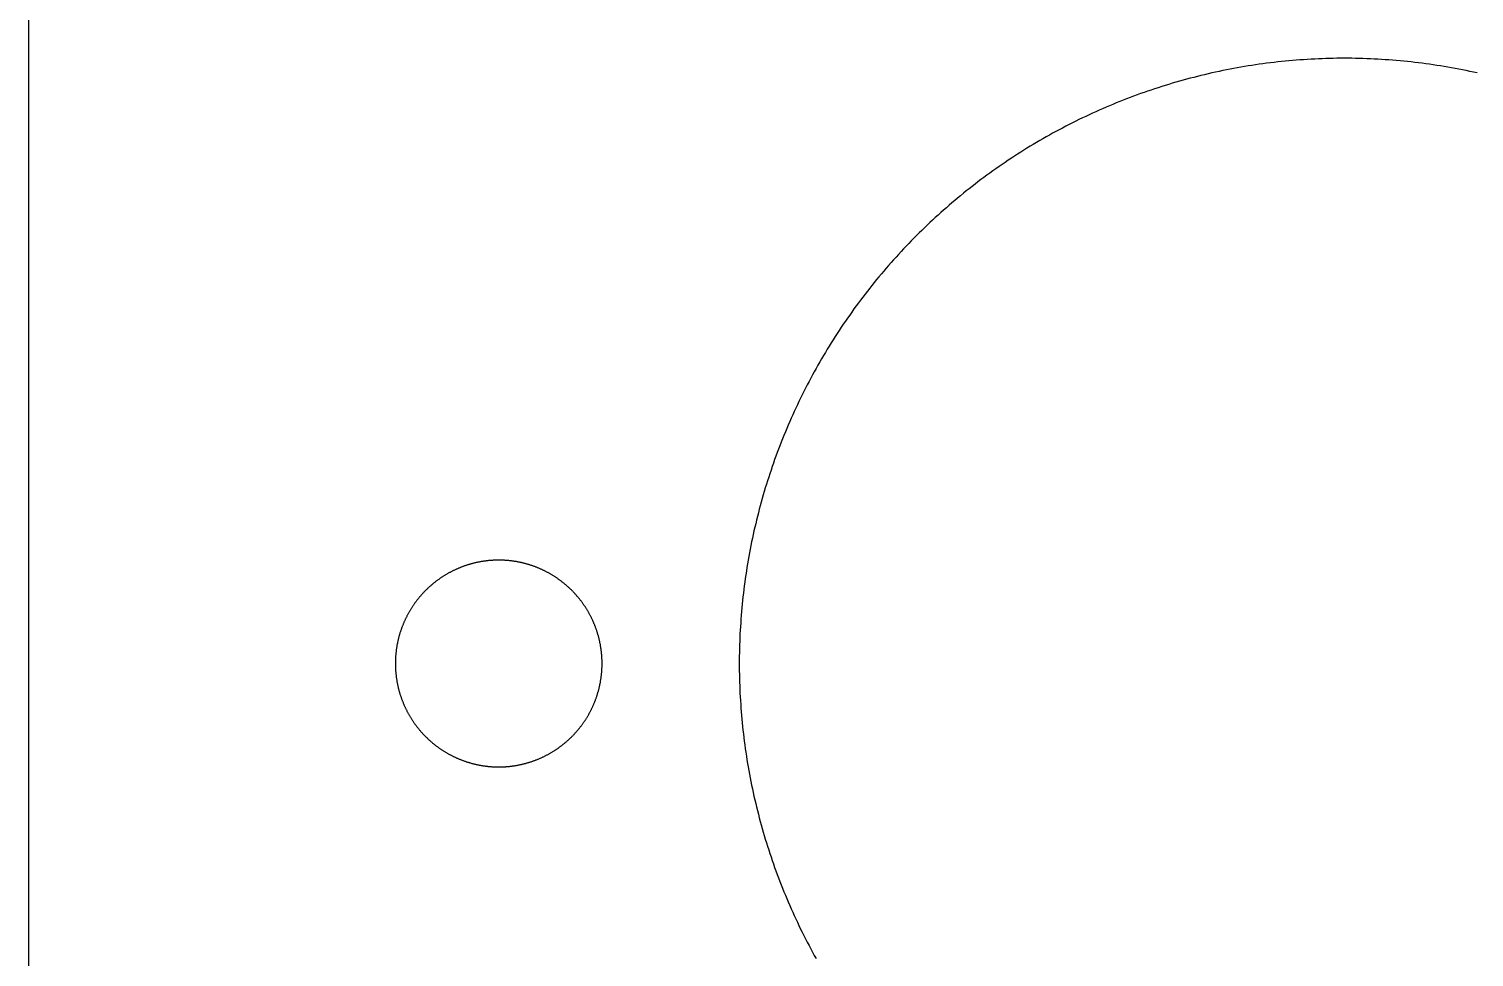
# Model space of a CAD drawing. Header units: millimetres. Extents: x 0 to 109, y 0 to 78.
# Drawn here: x 0 to 38.45, y 24.69 to 49.38 of the extents above; entities that cross this region are included whole.
import ezdxf

# ---------------------------------------------------------------- set-up
doc = ezdxf.new("R2010")
doc.units = ezdxf.units.MM
doc.layers.add('CUT', color=7, linetype='Continuous')

msp = doc.modelspace()

# ---------------------------------------------------------------- linework, layer by layer
at = {"layer": 'CUT'}
for points in [[(0, 0), (0, 65), (70, 65), (70, 0)], [(15.248, 32.601), (15.247, 32.618), (15.247, 32.635), (15.246, 32.652), (15.245, 32.669), (15.244, 32.685), (15.243, 32.702), (15.241, 32.719), (15.24, 32.736), (15.238, 32.753), (15.237, 32.77), (15.235, 32.786), (15.233, 32.803), (15.231, 32.82), (15.229, 32.837), (15.227, 32.853), (15.225, 32.87), (15.223, 32.887), (15.22, 32.904), (15.218, 32.92), (15.215, 32.937), (15.212, 32.954), (15.21, 32.97), (15.207, 32.987), (15.204, 33.003), (15.2, 33.02), (15.197, 33.036), (15.194, 33.053), (15.19, 33.07), (15.187, 33.086), (15.183, 33.103), (15.179, 33.119), (15.176, 33.135), (15.172, 33.152), (15.168, 33.168), (15.163, 33.185), (15.159, 33.201), (15.155, 33.217), (15.15, 33.233), (15.146, 33.25), (15.141, 33.266), (15.136, 33.282), (15.132, 33.298), (15.127, 33.314), (15.122, 33.331), (15.116, 33.347), (15.111, 33.363), (15.106, 33.379), (15.1, 33.395), (15.095, 33.411), (15.089, 33.426), (15.084, 33.442), (15.078, 33.458), (15.072, 33.474), (15.066, 33.49), (15.06, 33.505), (15.053, 33.521), (15.047, 33.537), (15.041, 33.552), (15.034, 33.568), (15.028, 33.583), (15.021, 33.599), (15.014, 33.614), (15.007, 33.63), (15, 33.645), (14.993, 33.661), (14.986, 33.676), (14.979, 33.691), (14.971, 33.706), (14.964, 33.721), (14.956, 33.736), (14.949, 33.751), (14.941, 33.766), (14.933, 33.781), (14.925, 33.796), (14.917, 33.811), (14.909, 33.826), (14.901, 33.841), (14.893, 33.855), (14.884, 33.87), (14.876, 33.885), (14.867, 33.899), (14.859, 33.914), (14.85, 33.928), (14.841, 33.943), (14.832, 33.957), (14.823, 33.971), (14.814, 33.985), (14.805, 34), (14.796, 34.014), (14.787, 34.028), (14.777, 34.042), (14.768, 34.056), (14.758, 34.07), (14.748, 34.083), (14.739, 34.097), (14.729, 34.111), (14.719, 34.125), (14.709, 34.138), (14.699, 34.152), (14.689, 34.165), (14.678, 34.179), (14.668, 34.192), (14.658, 34.205), (14.647, 34.218), (14.636, 34.232), (14.626, 34.245), (14.615, 34.258), (14.604, 34.271), (14.593, 34.283), (14.582, 34.296), (14.571, 34.309), (14.56, 34.322), (14.549, 34.334), (14.538, 34.347), (14.526, 34.359), (14.515, 34.372), (14.503, 34.384), (14.492, 34.396), (14.48, 34.408), (14.468, 34.421), (14.456, 34.433), (14.445, 34.445), (14.433, 34.456), (14.421, 34.468), (14.408, 34.48), (14.396, 34.492), (14.384, 34.503), (14.372, 34.515), (14.359, 34.526), (14.347, 34.538), (14.334, 34.549), (14.322, 34.56), (14.309, 34.571), (14.296, 34.582), (14.283, 34.593), (14.271, 34.604), (14.258, 34.615), (14.245, 34.626), (14.232, 34.636), (14.218, 34.647), (14.205, 34.658), (14.192, 34.668), (14.179, 34.678), (14.165, 34.689), (14.152, 34.699), (14.138, 34.709), (14.125, 34.719), (14.111, 34.729), (14.097, 34.739), (14.083, 34.748), (14.07, 34.758), (14.056, 34.768), (14.042, 34.777), (14.028, 34.787), (14.014, 34.796), (14, 34.805), (13.985, 34.814), (13.971, 34.823), (13.957, 34.832), (13.943, 34.841), (13.928, 34.85), (13.914, 34.859), (13.899, 34.867), (13.885, 34.876), (13.87, 34.884), (13.855, 34.893), (13.841, 34.901), (13.826, 34.909), (13.811, 34.917), (13.796, 34.925), (13.781, 34.933), (13.766, 34.941), (13.751, 34.949), (13.736, 34.956), (13.721, 34.964), (13.706, 34.971), (13.691, 34.979), (13.676, 34.986), (13.661, 34.993), (13.645, 35), (13.63, 35.007), (13.614, 35.014), (13.599, 35.021), (13.583, 35.028), (13.568, 35.034), (13.552, 35.041), (13.537, 35.047), (13.521, 35.053), (13.505, 35.06), (13.49, 35.066), (13.474, 35.072), (13.458, 35.078), (13.442, 35.084), (13.426, 35.089), (13.411, 35.095), (13.395, 35.1), (13.379, 35.106), (13.363, 35.111), (13.347, 35.116), (13.331, 35.122), (13.314, 35.127), (13.298, 35.132), (13.282, 35.136), (13.266, 35.141), (13.25, 35.146), (13.233, 35.15), (13.217, 35.155), (13.201, 35.159), (13.185, 35.163), (13.168, 35.168), (13.152, 35.172), (13.135, 35.176), (13.119, 35.179), (13.103, 35.183), (13.086, 35.187), (13.07, 35.19), (13.053, 35.194), (13.036, 35.197), (13.02, 35.2), (13.003, 35.204), (12.987, 35.207), (12.97, 35.21), (12.954, 35.212), (12.937, 35.215), (12.92, 35.218), (12.904, 35.22), (12.887, 35.223), (12.87, 35.225), (12.853, 35.227), (12.837, 35.229), (12.82, 35.231), (12.803, 35.233), (12.786, 35.235), (12.77, 35.237), (12.753, 35.238), (12.736, 35.24), (12.719, 35.241), (12.702, 35.243), (12.685, 35.244), (12.669, 35.245), (12.652, 35.246), (12.635, 35.247), (12.618, 35.247), (12.601, 35.248), (12.584, 35.249), (12.567, 35.249), (12.551, 35.25), (12.534, 35.25), (12.517, 35.25), (12.5, 35.25), (12.483, 35.25), (12.466, 35.25), (12.449, 35.25), (12.433, 35.249), (12.416, 35.249), (12.399, 35.248), (12.382, 35.247), (12.365, 35.247), (12.348, 35.246), (12.331, 35.245), (12.315, 35.244), (12.298, 35.243), (12.281, 35.241), (12.264, 35.24), (12.247, 35.238), (12.23, 35.237), (12.214, 35.235), (12.197, 35.233), (12.18, 35.231), (12.163, 35.229), (12.147, 35.227), (12.13, 35.225), (12.113, 35.223), (12.096, 35.22), (12.08, 35.218), (12.063, 35.215), (12.046, 35.212), (12.03, 35.21), (12.013, 35.207), (11.997, 35.204), (11.98, 35.2), (11.964, 35.197), (11.947, 35.194), (11.93, 35.19), (11.914, 35.187), (11.897, 35.183), (11.881, 35.179), (11.865, 35.176), (11.848, 35.172), (11.832, 35.168), (11.815, 35.163), (11.799, 35.159), (11.783, 35.155), (11.767, 35.15), (11.75, 35.146), (11.734, 35.141), (11.718, 35.136), (11.702, 35.132), (11.686, 35.127), (11.669, 35.122), (11.653, 35.116), (11.637, 35.111), (11.621, 35.106), (11.605, 35.1), (11.589, 35.095), (11.574, 35.089), (11.558, 35.084), (11.542, 35.078), (11.526, 35.072), (11.51, 35.066), (11.495, 35.06), (11.479, 35.053), (11.463, 35.047), (11.448, 35.041), (11.432, 35.034), (11.417, 35.028), (11.401, 35.021), (11.386, 35.014), (11.37, 35.007), (11.355, 35), (11.339, 34.993), (11.324, 34.986), (11.309, 34.979), (11.294, 34.971), (11.279, 34.964), (11.264, 34.956), (11.249, 34.949), (11.234, 34.941), (11.219, 34.933), (11.204, 34.925), (11.189, 34.917), (11.174, 34.909), (11.159, 34.901), (11.145, 34.893), (11.13, 34.884), (11.115, 34.876), (11.101, 34.867), (11.086, 34.859), (11.072, 34.85), (11.057, 34.841), (11.043, 34.832), (11.029, 34.823), (11.015, 34.814), (11, 34.805), (10.986, 34.796), (10.972, 34.787), (10.958, 34.777), (10.944, 34.768), (10.93, 34.758), (10.917, 34.748), (10.903, 34.739), (10.889, 34.729), (10.875, 34.719), (10.862, 34.709), (10.848, 34.699), (10.835, 34.689), (10.821, 34.678), (10.808, 34.668), (10.795, 34.658), (10.782, 34.647), (10.768, 34.636), (10.755, 34.626), (10.742, 34.615), (10.729, 34.604), (10.717, 34.593), (10.704, 34.582), (10.691, 34.571), (10.678, 34.56), (10.666, 34.549), (10.653, 34.538), (10.641, 34.526), (10.628, 34.515), (10.616, 34.503), (10.604, 34.492), (10.592, 34.48), (10.579, 34.468), (10.567, 34.456), (10.555, 34.445), (10.544, 34.433), (10.532, 34.421), (10.52, 34.408), (10.508, 34.396), (10.497, 34.384), (10.485, 34.372), (10.474, 34.359), (10.462, 34.347), (10.451, 34.334), (10.44, 34.322), (10.429, 34.309), (10.418, 34.296), (10.407, 34.283), (10.396, 34.271), (10.385, 34.258), (10.374, 34.245), (10.364, 34.232), (10.353, 34.218), (10.342, 34.205), (10.332, 34.192), (10.322, 34.179), (10.311, 34.165), (10.301, 34.152), (10.291, 34.138), (10.281, 34.125), (10.271, 34.111), (10.261, 34.097), (10.252, 34.083), (10.242, 34.07), (10.232, 34.056), (10.223, 34.042), (10.213, 34.028), (10.204, 34.014), (10.195, 34), (10.186, 33.985), (10.177, 33.971), (10.168, 33.957), (10.159, 33.943), (10.15, 33.928), (10.141, 33.914), (10.133, 33.899), (10.124, 33.885), (10.116, 33.87), (10.107, 33.855), (10.099, 33.841), (10.091, 33.826), (10.083, 33.811), (10.075, 33.796), (10.067, 33.781), (10.059, 33.766), (10.051, 33.751), (10.044, 33.736), (10.036, 33.721), (10.029, 33.706), (10.021, 33.691), (10.014, 33.676), (10.007, 33.661), (10, 33.645), (9.993, 33.63), (9.986, 33.614), (9.979, 33.599), (9.972, 33.583), (9.966, 33.568), (9.959, 33.552), (9.953, 33.537), (9.947, 33.521), (9.94, 33.505), (9.934, 33.49), (9.928, 33.474), (9.922, 33.458), (9.916, 33.442), (9.911, 33.426), (9.905, 33.411), (9.9, 33.395), (9.894, 33.379), (9.889, 33.363), (9.884, 33.347), (9.878, 33.331), (9.873, 33.314), (9.868, 33.298), (9.864, 33.282), (9.859, 33.266), (9.854, 33.25), (9.85, 33.233), (9.845, 33.217), (9.841, 33.201), (9.837, 33.185), (9.832, 33.168), (9.828, 33.152), (9.824, 33.135), (9.821, 33.119), (9.817, 33.103), (9.813, 33.086), (9.81, 33.07), (9.806, 33.053), (9.803, 33.036), (9.8, 33.02), (9.796, 33.003), (9.793, 32.987), (9.79, 32.97), (9.788, 32.954), (9.785, 32.937), (9.782, 32.92), (9.78, 32.904), (9.777, 32.887), (9.775, 32.87), (9.773, 32.853), (9.771, 32.837), (9.769, 32.82), (9.767, 32.803), (9.765, 32.786), (9.763, 32.77), (9.762, 32.753), (9.76, 32.736), (9.759, 32.719), (9.757, 32.702), (9.756, 32.685), (9.755, 32.669), (9.754, 32.652), (9.753, 32.635), (9.753, 32.618), (9.752, 32.601), (9.751, 32.584), (9.751, 32.567), (9.75, 32.551), (9.75, 32.534), (9.75, 32.517), (9.75, 32.5), (9.75, 32.483), (9.75, 32.466), (9.75, 32.449), (9.751, 32.433), (9.751, 32.416), (9.752, 32.399), (9.753, 32.382), (9.753, 32.365), (9.754, 32.348), (9.755, 32.331), (9.756, 32.315), (9.757, 32.298), (9.759, 32.281), (9.76, 32.264), (9.762, 32.247), (9.763, 32.23), (9.765, 32.214), (9.767, 32.197), (9.769, 32.18), (9.771, 32.163), (9.773, 32.147), (9.775, 32.13), (9.777, 32.113), (9.78, 32.096), (9.782, 32.08), (9.785, 32.063), (9.788, 32.046), (9.79, 32.03), (9.793, 32.013), (9.796, 31.997), (9.8, 31.98), (9.803, 31.964), (9.806, 31.947), (9.81, 31.93), (9.813, 31.914), (9.817, 31.897), (9.821, 31.881), (9.824, 31.865), (9.828, 31.848), (9.832, 31.832), (9.837, 31.815), (9.841, 31.799), (9.845, 31.783), (9.85, 31.767), (9.854, 31.75), (9.859, 31.734), (9.864, 31.718), (9.868, 31.702), (9.873, 31.686), (9.878, 31.669), (9.884, 31.653), (9.889, 31.637), (9.894, 31.621), (9.9, 31.605), (9.905, 31.589), (9.911, 31.574), (9.916, 31.558), (9.922, 31.542), (9.928, 31.526), (9.934, 31.51), (9.94, 31.495), (9.947, 31.479), (9.953, 31.463), (9.959, 31.448), (9.966, 31.432), (9.972, 31.417), (9.979, 31.401), (9.986, 31.386), (9.993, 31.37), (10, 31.355), (10.007, 31.339), (10.014, 31.324), (10.021, 31.309), (10.029, 31.294), (10.036, 31.279), (10.044, 31.264), (10.051, 31.249), (10.059, 31.234), (10.067, 31.219), (10.075, 31.204), (10.083, 31.189), (10.091, 31.174), (10.099, 31.159), (10.107, 31.145), (10.116, 31.13), (10.124, 31.115), (10.133, 31.101), (10.141, 31.086), (10.15, 31.072), (10.159, 31.057), (10.168, 31.043), (10.177, 31.029), (10.186, 31.015), (10.195, 31), (10.204, 30.986), (10.213, 30.972), (10.223, 30.958), (10.232, 30.944), (10.242, 30.93), (10.252, 30.917), (10.261, 30.903), (10.271, 30.889), (10.281, 30.875), (10.291, 30.862), (10.301, 30.848), (10.311, 30.835), (10.322, 30.821), (10.332, 30.808), (10.342, 30.795), (10.353, 30.782), (10.364, 30.768), (10.374, 30.755), (10.385, 30.742), (10.396, 30.729), (10.407, 30.717), (10.418, 30.704), (10.429, 30.691), (10.44, 30.678), (10.451, 30.666), (10.462, 30.653), (10.474, 30.641), (10.485, 30.628), (10.497, 30.616), (10.508, 30.604), (10.52, 30.592), (10.532, 30.579), (10.544, 30.567), (10.555, 30.555), (10.567, 30.544), (10.579, 30.532), (10.592, 30.52), (10.604, 30.508), (10.616, 30.497), (10.628, 30.485), (10.641, 30.474), (10.653, 30.462), (10.666, 30.451), (10.678, 30.44), (10.691, 30.429), (10.704, 30.418), (10.717, 30.407), (10.729, 30.396), (10.742, 30.385), (10.755, 30.374), (10.768, 30.364), (10.782, 30.353), (10.795, 30.342), (10.808, 30.332), (10.821, 30.322), (10.835, 30.311), (10.848, 30.301), (10.862, 30.291), (10.875, 30.281), (10.889, 30.271), (10.903, 30.261), (10.917, 30.252), (10.93, 30.242), (10.944, 30.232), (10.958, 30.223), (10.972, 30.213), (10.986, 30.204), (11, 30.195), (11.015, 30.186), (11.029, 30.177), (11.043, 30.168), (11.057, 30.159), (11.072, 30.15), (11.086, 30.141), (11.101, 30.133), (11.115, 30.124), (11.13, 30.116), (11.145, 30.107), (11.159, 30.099), (11.174, 30.091), (11.189, 30.083), (11.204, 30.075), (11.219, 30.067), (11.234, 30.059), (11.249, 30.051), (11.264, 30.044), (11.279, 30.036), (11.294, 30.029), (11.309, 30.021), (11.324, 30.014), (11.339, 30.007), (11.355, 30), (11.37, 29.993), (11.386, 29.986), (11.401, 29.979), (11.417, 29.972), (11.432, 29.966), (11.448, 29.959), (11.463, 29.953), (11.479, 29.947), (11.495, 29.94), (11.51, 29.934), (11.526, 29.928), (11.542, 29.922), (11.558, 29.916), (11.574, 29.911), (11.589, 29.905), (11.605, 29.9), (11.621, 29.894), (11.637, 29.889), (11.653, 29.884), (11.669, 29.878), (11.686, 29.873), (11.702, 29.868), (11.718, 29.864), (11.734, 29.859), (11.75, 29.854), (11.767, 29.85), (11.783, 29.845), (11.799, 29.841), (11.815, 29.837), (11.832, 29.832), (11.848, 29.828), (11.865, 29.824), (11.881, 29.821), (11.897, 29.817), (11.914, 29.813), (11.93, 29.81), (11.947, 29.806), (11.964, 29.803), (11.98, 29.8), (11.997, 29.796), (12.013, 29.793), (12.03, 29.79), (12.046, 29.788), (12.063, 29.785), (12.08, 29.782), (12.096, 29.78), (12.113, 29.777), (12.13, 29.775), (12.147, 29.773), (12.163, 29.771), (12.18, 29.769), (12.197, 29.767), (12.214, 29.765), (12.23, 29.763), (12.247, 29.762), (12.264, 29.76), (12.281, 29.759), (12.298, 29.757), (12.315, 29.756), (12.331, 29.755), (12.348, 29.754), (12.365, 29.753), (12.382, 29.753), (12.399, 29.752), (12.416, 29.751), (12.433, 29.751), (12.449, 29.75), (12.466, 29.75), (12.483, 29.75), (12.5, 29.75), (12.517, 29.75), (12.534, 29.75), (12.551, 29.75), (12.567, 29.751), (12.584, 29.751), (12.601, 29.752), (12.618, 29.753), (12.635, 29.753), (12.652, 29.754), (12.669, 29.755), (12.685, 29.756), (12.702, 29.757), (12.719, 29.759), (12.736, 29.76), (12.753, 29.762), (12.77, 29.763), (12.786, 29.765), (12.803, 29.767), (12.82, 29.769), (12.837, 29.771), (12.853, 29.773), (12.87, 29.775), (12.887, 29.777), (12.904, 29.78), (12.92, 29.782), (12.937, 29.785), (12.954, 29.788), (12.97, 29.79), (12.987, 29.793), (13.003, 29.796), (13.02, 29.8), (13.036, 29.803), (13.053, 29.806), (13.07, 29.81), (13.086, 29.813), (13.103, 29.817), (13.119, 29.821), (13.135, 29.824), (13.152, 29.828), (13.168, 29.832), (13.185, 29.837), (13.201, 29.841), (13.217, 29.845), (13.233, 29.85), (13.25, 29.854), (13.266, 29.859), (13.282, 29.864), (13.298, 29.868), (13.314, 29.873), (13.331, 29.878), (13.347, 29.884), (13.363, 29.889), (13.379, 29.894), (13.395, 29.9), (13.411, 29.905), (13.426, 29.911), (13.442, 29.916), (13.458, 29.922), (13.474, 29.928), (13.49, 29.934), (13.505, 29.94), (13.521, 29.947), (13.537, 29.953), (13.552, 29.959), (13.568, 29.966), (13.583, 29.972), (13.599, 29.979), (13.614, 29.986), (13.63, 29.993), (13.645, 30), (13.661, 30.007), (13.676, 30.014), (13.691, 30.021), (13.706, 30.029), (13.721, 30.036), (13.736, 30.044), (13.751, 30.051), (13.766, 30.059), (13.781, 30.067), (13.796, 30.075), (13.811, 30.083), (13.826, 30.091), (13.841, 30.099), (13.855, 30.107), (13.87, 30.116), (13.885, 30.124), (13.899, 30.133), (13.914, 30.141), (13.928, 30.15), (13.943, 30.159), (13.957, 30.168), (13.971, 30.177), (13.985, 30.186), (14, 30.195), (14.014, 30.204), (14.028, 30.213), (14.042, 30.223), (14.056, 30.232), (14.07, 30.242), (14.083, 30.252), (14.097, 30.261), (14.111, 30.271), (14.125, 30.281), (14.138, 30.291), (14.152, 30.301), (14.165, 30.311), (14.179, 30.322), (14.192, 30.332), (14.205, 30.342), (14.218, 30.353), (14.232, 30.364), (14.245, 30.374), (14.258, 30.385), (14.271, 30.396), (14.283, 30.407), (14.296, 30.418), (14.309, 30.429), (14.322, 30.44), (14.334, 30.451), (14.347, 30.462), (14.359, 30.474), (14.372, 30.485), (14.384, 30.497), (14.396, 30.508), (14.408, 30.52), (14.421, 30.532), (14.433, 30.544), (14.445, 30.555), (14.456, 30.567), (14.468, 30.579), (14.48, 30.592), (14.492, 30.604), (14.503, 30.616), (14.515, 30.628), (14.526, 30.641), (14.538, 30.653), (14.549, 30.666), (14.56, 30.678), (14.571, 30.691), (14.582, 30.704), (14.593, 30.717), (14.604, 30.729), (14.615, 30.742), (14.626, 30.755), (14.636, 30.768), (14.647, 30.782), (14.658, 30.795), (14.668, 30.808), (14.678, 30.821), (14.689, 30.835), (14.699, 30.848), (14.709, 30.862), (14.719, 30.875), (14.729, 30.889), (14.739, 30.903), (14.748, 30.917), (14.758, 30.93), (14.768, 30.944), (14.777, 30.958), (14.787, 30.972), (14.796, 30.986), (14.805, 31), (14.814, 31.015), (14.823, 31.029), (14.832, 31.043), (14.841, 31.057), (14.85, 31.072), (14.859, 31.086), (14.867, 31.101), (14.876, 31.115), (14.884, 31.13), (14.893, 31.145), (14.901, 31.159), (14.909, 31.174), (14.917, 31.189), (14.925, 31.204), (14.933, 31.219), (14.941, 31.234), (14.949, 31.249), (14.956, 31.264), (14.964, 31.279), (14.971, 31.294), (14.979, 31.309), (14.986, 31.324), (14.993, 31.339), (15, 31.355), (15.007, 31.37), (15.014, 31.386), (15.021, 31.401), (15.028, 31.417), (15.034, 31.432), (15.041, 31.448), (15.047, 31.463), (15.053, 31.479), (15.06, 31.495), (15.066, 31.51), (15.072, 31.526), (15.078, 31.542), (15.084, 31.558), (15.089, 31.574), (15.095, 31.589), (15.1, 31.605), (15.106, 31.621), (15.111, 31.637), (15.116, 31.653), (15.122, 31.669), (15.127, 31.686), (15.132, 31.702), (15.136, 31.718), (15.141, 31.734), (15.146, 31.75), (15.15, 31.767), (15.155, 31.783), (15.159, 31.799), (15.163, 31.815), (15.168, 31.832), (15.172, 31.848), (15.176, 31.865), (15.179, 31.881), (15.183, 31.897), (15.187, 31.914), (15.19, 31.93), (15.194, 31.947), (15.197, 31.964), (15.2, 31.98), (15.204, 31.997), (15.207, 32.013), (15.21, 32.03), (15.212, 32.046), (15.215, 32.063), (15.218, 32.08), (15.22, 32.096), (15.223, 32.113), (15.225, 32.13), (15.227, 32.147), (15.229, 32.163), (15.231, 32.18), (15.233, 32.197), (15.235, 32.214), (15.237, 32.23), (15.238, 32.247), (15.24, 32.264), (15.241, 32.281), (15.243, 32.298), (15.244, 32.315), (15.245, 32.331), (15.246, 32.348), (15.247, 32.365), (15.247, 32.382), (15.248, 32.399), (15.249, 32.416), (15.249, 32.433), (15.25, 32.449), (15.25, 32.466), (15.25, 32.483), (15.25, 32.5), (15.25, 32.517), (15.25, 32.534), (15.25, 32.551), (15.249, 32.567), (15.249, 32.584)]]:
    msp.add_lwpolyline(points, close=True, dxfattribs=at)
msp.add_lwpolyline([(38.528, 48.209), (38.431, 48.23), (38.334, 48.251), (38.238, 48.271), (38.141, 48.291), (38.044, 48.31), (37.947, 48.328), (37.85, 48.346), (37.752, 48.363), (37.655, 48.38), (37.558, 48.396), (37.46, 48.411), (37.362, 48.426), (37.265, 48.44), (37.167, 48.454), (37.069, 48.467), (36.971, 48.479), (36.873, 48.491), (36.775, 48.502), (36.676, 48.512), (36.578, 48.522), (36.48, 48.532), (36.381, 48.541), (36.283, 48.549), (36.184, 48.556), (36.086, 48.563), (35.987, 48.57), (35.889, 48.575), (35.79, 48.581), (35.691, 48.585), (35.593, 48.589), (35.494, 48.592), (35.395, 48.595), (35.296, 48.597), (35.198, 48.599), (35.099, 48.6), (35, 48.6), (34.901, 48.6), (34.802, 48.599), (34.704, 48.597), (34.605, 48.595), (34.506, 48.592), (34.407, 48.589), (34.309, 48.585), (34.21, 48.581), (34.111, 48.575), (34.013, 48.57), (33.914, 48.563), (33.816, 48.556), (33.717, 48.549), (33.619, 48.541), (33.52, 48.532), (33.422, 48.522), (33.324, 48.512), (33.225, 48.502), (33.127, 48.491), (33.029, 48.479), (32.931, 48.467), (32.833, 48.454), (32.735, 48.44), (32.638, 48.426), (32.54, 48.411), (32.442, 48.396), (32.345, 48.38), (32.248, 48.363), (32.15, 48.346), (32.053, 48.328), (31.956, 48.31), (31.859, 48.291), (31.762, 48.271), (31.666, 48.251), (31.569, 48.23), (31.472, 48.209), (31.376, 48.187), (31.28, 48.164), (31.184, 48.141), (31.088, 48.118), (30.992, 48.093), (30.897, 48.068), (30.801, 48.043), (30.706, 48.017), (30.611, 47.99), (30.516, 47.963), (30.421, 47.935), (30.326, 47.907), (30.232, 47.878), (30.138, 47.848), (30.044, 47.818), (29.95, 47.787), (29.856, 47.756), (29.763, 47.724), (29.669, 47.692), (29.576, 47.659), (29.483, 47.625), (29.39, 47.591), (29.298, 47.556), (29.206, 47.521), (29.114, 47.485), (29.022, 47.449), (28.93, 47.412), (28.839, 47.374), (28.748, 47.336), (28.657, 47.298), (28.566, 47.259), (28.476, 47.219), (28.385, 47.178), (28.295, 47.138), (28.206, 47.096), (28.116, 47.054), (28.027, 47.012), (27.938, 46.969), (27.85, 46.925), (27.761, 46.881), (27.673, 46.836), (27.585, 46.791), (27.498, 46.745), (27.411, 46.699), (27.324, 46.652), (27.237, 46.605), (27.15, 46.557), (27.064, 46.508), (26.979, 46.459), (26.893, 46.41), (26.808, 46.36), (26.723, 46.309), (26.638, 46.258), (26.554, 46.207), (26.47, 46.155), (26.387, 46.102), (26.303, 46.049), (26.22, 45.995), (26.138, 45.941), (26.055, 45.887), (25.973, 45.832), (25.892, 45.776), (25.81, 45.72), (25.729, 45.663), (25.649, 45.606), (25.569, 45.548), (25.489, 45.49), (25.409, 45.432), (25.33, 45.373), (25.251, 45.313), (25.173, 45.253), (25.095, 45.192), (25.017, 45.131), (24.94, 45.07), (24.863, 45.008), (24.786, 44.945), (24.71, 44.883), (24.634, 44.819), (24.559, 44.755), (24.484, 44.691), (24.409, 44.626), (24.335, 44.561), (24.261, 44.495), (24.188, 44.429), (24.115, 44.363), (24.042, 44.296), (23.97, 44.228), (23.898, 44.16), (23.827, 44.092), (23.756, 44.023), (23.686, 43.954), (23.616, 43.884), (23.546, 43.814), (23.477, 43.744), (23.408, 43.673), (23.34, 43.602), (23.272, 43.53), (23.204, 43.458), (23.137, 43.385), (23.071, 43.312), (23.005, 43.239), (22.939, 43.165), (22.874, 43.091), (22.809, 43.016), (22.745, 42.941), (22.681, 42.866), (22.617, 42.79), (22.555, 42.714), (22.492, 42.637), (22.43, 42.56), (22.369, 42.483), (22.308, 42.405), (22.247, 42.327), (22.187, 42.249), (22.127, 42.17), (22.068, 42.091), (22.01, 42.011), (21.952, 41.931), (21.894, 41.851), (21.837, 41.771), (21.78, 41.69), (21.724, 41.608), (21.668, 41.527), (21.613, 41.445), (21.559, 41.362), (21.505, 41.28), (21.451, 41.197), (21.398, 41.113), (21.345, 41.03), (21.293, 40.946), (21.242, 40.862), (21.191, 40.777), (21.14, 40.692), (21.09, 40.607), (21.041, 40.521), (20.992, 40.436), (20.943, 40.35), (20.895, 40.263), (20.848, 40.176), (20.801, 40.089), (20.755, 40.002), (20.709, 39.915), (20.664, 39.827), (20.619, 39.739), (20.575, 39.65), (20.531, 39.562), (20.488, 39.473), (20.446, 39.384), (20.404, 39.294), (20.362, 39.205), (20.322, 39.115), (20.281, 39.024), (20.241, 38.934), (20.202, 38.843), (20.164, 38.752), (20.126, 38.661), (20.088, 38.57), (20.051, 38.478), (20.015, 38.386), (19.979, 38.294), (19.944, 38.202), (19.909, 38.11), (19.875, 38.017), (19.841, 37.924), (19.808, 37.831), (19.776, 37.737), (19.744, 37.644), (19.713, 37.55), (19.682, 37.456), (19.652, 37.362), (19.622, 37.268), (19.593, 37.174), (19.565, 37.079), (19.537, 36.984), (19.51, 36.889), (19.483, 36.794), (19.457, 36.699), (19.432, 36.603), (19.407, 36.508), (19.382, 36.412), (19.359, 36.316), (19.336, 36.22), (19.313, 36.124), (19.291, 36.028), (19.27, 35.931), (19.249, 35.834), (19.229, 35.738), (19.209, 35.641), (19.19, 35.544), (19.172, 35.447), (19.154, 35.35), (19.137, 35.252), (19.12, 35.155), (19.104, 35.058), (19.089, 34.96), (19.074, 34.862), (19.06, 34.765), (19.046, 34.667), (19.033, 34.569), (19.021, 34.471), (19.009, 34.373), (18.998, 34.275), (18.988, 34.176), (18.978, 34.078), (18.968, 33.98), (18.959, 33.881), (18.951, 33.783), (18.944, 33.684), (18.937, 33.586), (18.93, 33.487), (18.925, 33.389), (18.919, 33.29), (18.915, 33.191), (18.911, 33.093), (18.908, 32.994), (18.905, 32.895), (18.903, 32.796), (18.901, 32.698), (18.9, 32.599), (18.9, 32.5), (18.9, 32.401), (18.901, 32.302), (18.903, 32.204), (18.905, 32.105), (18.908, 32.006), (18.911, 31.907), (18.915, 31.809), (18.919, 31.71), (18.925, 31.611), (18.93, 31.513), (18.937, 31.414), (18.944, 31.316), (18.951, 31.217), (18.959, 31.119), (18.968, 31.02), (18.978, 30.922), (18.988, 30.824), (18.998, 30.725), (19.009, 30.627), (19.021, 30.529), (19.033, 30.431), (19.046, 30.333), (19.06, 30.235), (19.074, 30.138), (19.089, 30.04), (19.104, 29.942), (19.12, 29.845), (19.137, 29.748), (19.154, 29.65), (19.172, 29.553), (19.19, 29.456), (19.209, 29.359), (19.229, 29.262), (19.249, 29.166), (19.27, 29.069), (19.291, 28.972), (19.313, 28.876), (19.336, 28.78), (19.359, 28.684), (19.382, 28.588), (19.407, 28.492), (19.432, 28.397), (19.457, 28.301), (19.483, 28.206), (19.51, 28.111), (19.537, 28.016), (19.565, 27.921), (19.593, 27.826), (19.622, 27.732), (19.652, 27.638), (19.682, 27.544), (19.713, 27.45), (19.744, 27.356), (19.776, 27.263), (19.808, 27.169), (19.841, 27.076), (19.875, 26.983), (19.909, 26.89), (19.944, 26.798), (19.979, 26.706), (20.015, 26.614), (20.051, 26.522), (20.088, 26.43), (20.126, 26.339), (20.164, 26.248), (20.202, 26.157), (20.241, 26.066), (20.281, 25.976), (20.322, 25.885), (20.362, 25.795), (20.404, 25.706), (20.446, 25.616), (20.488, 25.527), (20.531, 25.438), (20.575, 25.35), (20.619, 25.261), (20.664, 25.173), (20.709, 25.085), (20.755, 24.998), (20.801, 24.911), (20.848, 24.824), (20.895, 24.737), (20.943, 24.65)], dxfattribs=at)

doc.saveas('drawing.dxf')
